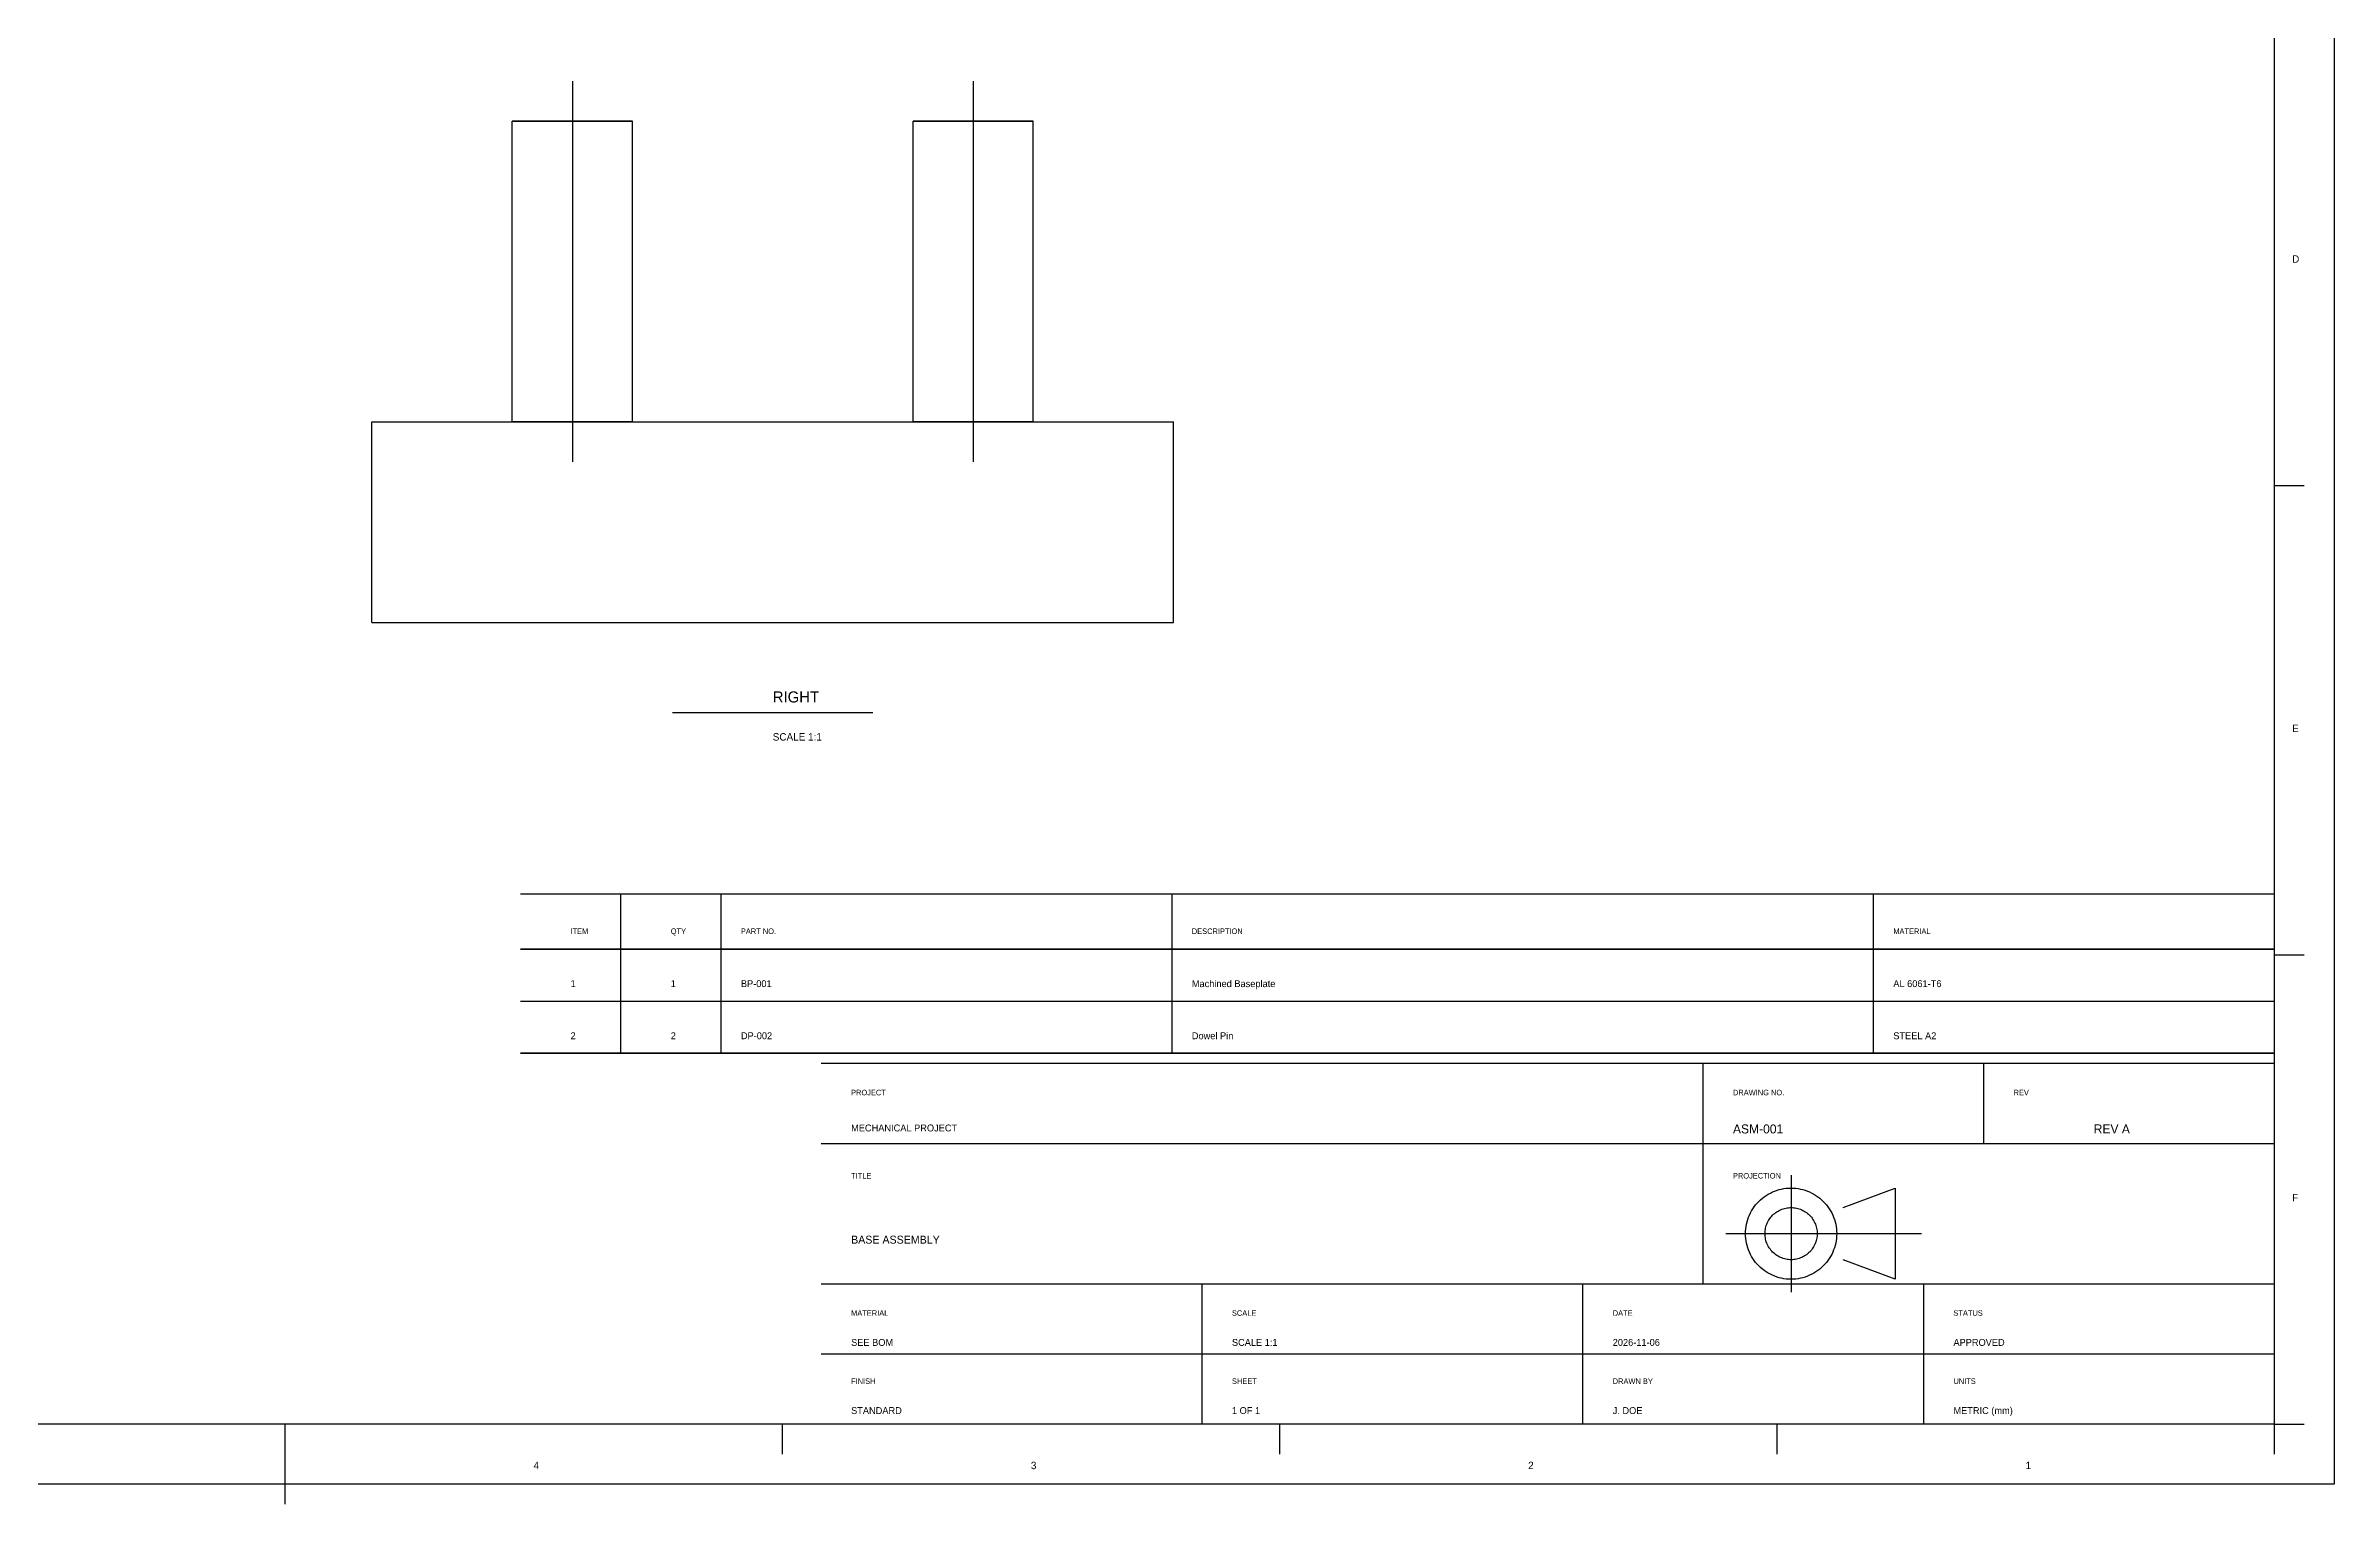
# Model space of a CAD drawing. Header units: metres. Extents: x 0 to 1587, y -826 to 297.
# Drawn here: x 717 to 1580, y -826 to -275 of the extents above; entities that cross this region are included whole.
import ezdxf

# ---------------------------------------------------------------- set-up
doc = ezdxf.new("R2010")
doc.units = ezdxf.units.M
for name, color, linetype in [('ANNOTATIONS', 3, 'CONTINUOUS'), ('BORDER', 7, 'CONTINUOUS'), ('CENTER', 4, 'Continuous'), ('TITLE_BLOCK', 7, 'CONTINUOUS'), ('VISIBLE', 7, 'CONTINUOUS')]:
    doc.layers.add(name, color=color, linetype=linetype)

msp = doc.modelspace()

# ---------------------------------------------------------------- linework, layer by layer
at = {"layer": 'BORDER'}
for p, q in [((1579.84, 289.44), (1579.84, -817.96)), ((1557.17, 266.76), (1557.17, -795.28)), ((1557.17, -441.26), (1568.5, -441.26)), ((953.12, -526.94), (1028.71, -526.94)), ((933.54, -595.35), (933.54, -655.44)), ((971.34, -595.35), (971.34, -655.44)), ((1141.42, -595.35), (1141.42, -655.44)), ((1405.99, -595.35), (1405.99, -655.44)), ((895.75, -616.13), (1557.17, -616.13)), ((1557.17, -618.29), (1568.5, -618.29)), ((895.75, -635.79), (1557.17, -635.79)), ((895.75, -655.44), (1557.17, -655.44)), ((1341.73, -659.22), (1341.73, -742.37)), ((1447.56, -659.22), (1447.56, -689.46)), ((1009.13, -689.46), (1557.17, -689.46)), ((1009.13, -742.37), (1557.17, -742.37)), ((1152.76, -742.37), (1152.76, -795.28)), ((1296.38, -742.37), (1296.38, -795.28)), ((1424.88, -742.37), (1424.88, -795.28)), ((1009.13, -768.83), (1557.17, -768.83)), ((1557.17, -795.28), (56.69, -795.28)), ((806.93, -795.28), (806.93, -806.62)), ((994.47, -795.28), (994.47, -806.62)), ((1182.05, -795.28), (1182.05, -806.62)), ((1369.63, -795.28), (1369.63, -806.62)), ((1557.17, -795.28), (1557.17, -806.62)), ((1557.17, -795.28), (1568.5, -795.28)), ((806.93, -806.62), (806.93, -825.52)), ((1579.84, -817.96), (7.56, -817.96))]:
    msp.add_line(p, q, dxfattribs=at)
at = {"layer": 'CENTER'}
for p, q in [((915.33, -288.83), (915.33, -432.45)), ((1066.51, -288.83), (1066.51, -432.45)), ((1374.99, -701.36), (1374.99, -745.58)), ((1350.43, -723.47), (1424.13, -723.47))]:
    msp.add_line(p, q, dxfattribs=at)
at = {"layer": 'TITLE_BLOCK'}
for p, q in [((895.75, -595.35), (1557.17, -595.35)), ((1557.17, -595.35), (1557.17, -655.44)), ((1557.17, -655.44), (895.75, -655.44)), ((1009.13, -659.22), (1557.17, -659.22)), ((1557.17, -659.22), (1557.17, -795.28)), ((1557.17, -795.28), (1009.13, -795.28))]:
    msp.add_line(p, q, dxfattribs=at)
at = {"layer": 'VISIBLE'}
for p, q in [((893.22, -303.96), (892.65, -303.96)), ((892.65, -303.96), (892.79, -303.96)), ((892.65, -417.34), (892.65, -303.96)), ((892.79, -303.96), (893.22, -303.96)), ((894.9, -303.96), (893.22, -303.96)), ((893.22, -303.96), (893.92, -303.96)), ((893.92, -303.96), (894.9, -303.96)), ((897.6, -303.96), (894.9, -303.96)), ((894.9, -303.96), (896.13, -303.96)), ((896.13, -303.96), (897.6, -303.96)), ((901.19, -303.96), (897.6, -303.96)), ((897.6, -303.96), (899.29, -303.96)), ((899.29, -303.96), (901.19, -303.96)), ((905.49, -303.96), (901.19, -303.96)), ((901.19, -303.96), (903.26, -303.96)), ((903.26, -303.96), (905.49, -303.96)), ((910.28, -303.96), (905.49, -303.96)), ((905.49, -303.96), (907.84, -303.96)), ((907.84, -303.96), (910.28, -303.96)), ((915.33, -303.96), (910.28, -303.96)), ((910.28, -303.96), (912.79, -303.96)), ((912.79, -303.96), (915.33, -303.96)), ((920.37, -303.96), (915.33, -303.96)), ((915.33, -303.96), (917.87, -303.96)), ((917.87, -303.96), (920.37, -303.96)), ((925.17, -303.96), (920.37, -303.96)), ((920.37, -303.96), (922.82, -303.96)), ((922.82, -303.96), (925.17, -303.96)), ((929.47, -303.96), (925.17, -303.96)), ((925.17, -303.96), (927.39, -303.96)), ((927.39, -303.96), (929.47, -303.96)), ((933.06, -303.96), (929.47, -303.96)), ((929.47, -303.96), (931.36, -303.96)), ((931.36, -303.96), (933.06, -303.96)), ((935.76, -303.96), (933.06, -303.96)), ((933.06, -303.96), (934.53, -303.96)), ((934.53, -303.96), (935.76, -303.96)), ((937.44, -303.96), (935.76, -303.96)), ((935.76, -303.96), (936.73, -303.96)), ((936.73, -303.96), (937.44, -303.96)), ((938, -303.96), (937.44, -303.96)), ((937.44, -303.96), (937.86, -303.96)), ((937.86, -303.96), (938, -303.96)), ((938, -417.34), (938, -303.96)), ((1044.4, -303.96), (1043.83, -303.96)), ((1043.83, -303.96), (1043.97, -303.96)), ((1043.83, -417.34), (1043.83, -303.96)), ((1043.97, -303.96), (1044.4, -303.96)), ((1046.08, -303.96), (1044.4, -303.96)), ((1044.4, -303.96), (1045.1, -303.96)), ((1045.1, -303.96), (1046.08, -303.96)), ((1048.78, -303.96), (1046.08, -303.96)), ((1046.08, -303.96), (1047.31, -303.96)), ((1047.31, -303.96), (1048.78, -303.96)), ((1052.37, -303.96), (1048.78, -303.96)), ((1048.78, -303.96), (1050.47, -303.96)), ((1050.47, -303.96), (1052.37, -303.96)), ((1056.67, -303.96), (1052.37, -303.96)), ((1052.37, -303.96), (1054.44, -303.96)), ((1054.44, -303.96), (1056.67, -303.96)), ((1061.46, -303.96), (1056.67, -303.96)), ((1056.67, -303.96), (1059.02, -303.96)), ((1059.02, -303.96), (1061.46, -303.96)), ((1066.51, -303.96), (1061.46, -303.96)), ((1061.46, -303.96), (1063.97, -303.96)), ((1063.97, -303.96), (1066.51, -303.96)), ((1071.55, -303.96), (1066.51, -303.96)), ((1066.51, -303.96), (1069.05, -303.96)), ((1069.05, -303.96), (1071.55, -303.96)), ((1076.35, -303.96), (1071.55, -303.96)), ((1071.55, -303.96), (1074, -303.96)), ((1074, -303.96), (1076.35, -303.96)), ((1080.65, -303.96), (1076.35, -303.96)), ((1076.35, -303.96), (1078.57, -303.96)), ((1078.57, -303.96), (1080.65, -303.96)), ((1084.24, -303.96), (1080.65, -303.96)), ((1080.65, -303.96), (1082.54, -303.96)), ((1082.54, -303.96), (1084.24, -303.96)), ((1086.94, -303.96), (1084.24, -303.96)), ((1084.24, -303.96), (1085.71, -303.96)), ((1085.71, -303.96), (1086.94, -303.96)), ((1088.62, -303.96), (1086.94, -303.96)), ((1086.94, -303.96), (1087.91, -303.96)), ((1087.91, -303.96), (1088.62, -303.96)), ((1089.18, -303.96), (1088.62, -303.96)), ((1088.62, -303.96), (1089.04, -303.96)), ((1089.04, -303.96), (1089.18, -303.96)), ((1089.18, -417.34), (1089.18, -303.96)), ((839.74, -492.93), (839.74, -417.34)), ((839.74, -417.34), (1142.1, -417.34)), ((893.22, -417.34), (892.65, -417.34)), ((892.65, -417.34), (892.79, -417.34)), ((892.79, -417.34), (893.22, -417.34)), ((894.9, -417.34), (893.22, -417.34)), ((893.22, -417.34), (893.92, -417.34)), ((893.92, -417.34), (894.9, -417.34)), ((897.6, -417.34), (894.9, -417.34)), ((894.9, -417.34), (896.13, -417.34)), ((896.13, -417.34), (897.6, -417.34)), ((901.19, -417.34), (897.6, -417.34)), ((897.6, -417.34), (899.29, -417.34)), ((899.29, -417.34), (901.19, -417.34)), ((905.49, -417.34), (901.19, -417.34)), ((901.19, -417.34), (903.26, -417.34)), ((903.26, -417.34), (905.49, -417.34)), ((910.28, -417.34), (905.49, -417.34)), ((905.49, -417.34), (907.84, -417.34)), ((907.84, -417.34), (910.28, -417.34)), ((915.33, -417.34), (910.28, -417.34)), ((910.28, -417.34), (912.79, -417.34)), ((912.79, -417.34), (915.33, -417.34)), ((915.33, -417.34), (917.87, -417.34)), ((920.37, -417.34), (915.33, -417.34)), ((917.87, -417.34), (920.37, -417.34)), ((920.37, -417.34), (922.82, -417.34)), ((925.17, -417.34), (920.37, -417.34)), ((922.82, -417.34), (925.17, -417.34)), ((925.17, -417.34), (927.39, -417.34)), ((929.47, -417.34), (925.17, -417.34)), ((927.39, -417.34), (929.47, -417.34)), ((929.47, -417.34), (931.36, -417.34)), ((933.06, -417.34), (929.47, -417.34)), ((931.36, -417.34), (933.06, -417.34)), ((933.06, -417.34), (934.53, -417.34)), ((935.76, -417.34), (933.06, -417.34)), ((934.53, -417.34), (935.76, -417.34)), ((935.76, -417.34), (936.73, -417.34)), ((937.44, -417.34), (935.76, -417.34)), ((936.73, -417.34), (937.44, -417.34)), ((937.44, -417.34), (937.86, -417.34)), ((938, -417.34), (937.44, -417.34)), ((937.86, -417.34), (938, -417.34)), ((1044.4, -417.34), (1043.83, -417.34)), ((1043.83, -417.34), (1043.97, -417.34)), ((1043.97, -417.34), (1044.4, -417.34)), ((1046.08, -417.34), (1044.4, -417.34)), ((1044.4, -417.34), (1045.1, -417.34)), ((1045.1, -417.34), (1046.08, -417.34)), ((1048.78, -417.34), (1046.08, -417.34)), ((1046.08, -417.34), (1047.31, -417.34)), ((1047.31, -417.34), (1048.78, -417.34)), ((1052.37, -417.34), (1048.78, -417.34)), ((1048.78, -417.34), (1050.47, -417.34)), ((1050.47, -417.34), (1052.37, -417.34)), ((1056.67, -417.34), (1052.37, -417.34)), ((1052.37, -417.34), (1054.44, -417.34)), ((1054.44, -417.34), (1056.67, -417.34)), ((1061.46, -417.34), (1056.67, -417.34)), ((1056.67, -417.34), (1059.02, -417.34)), ((1059.02, -417.34), (1061.46, -417.34)), ((1066.51, -417.34), (1061.46, -417.34)), ((1061.46, -417.34), (1063.97, -417.34)), ((1063.97, -417.34), (1066.51, -417.34)), ((1066.51, -417.34), (1069.05, -417.34)), ((1071.55, -417.34), (1066.51, -417.34)), ((1069.05, -417.34), (1071.55, -417.34)), ((1071.55, -417.34), (1074, -417.34)), ((1076.35, -417.34), (1071.55, -417.34)), ((1074, -417.34), (1076.35, -417.34)), ((1076.35, -417.34), (1078.57, -417.34)), ((1080.65, -417.34), (1076.35, -417.34)), ((1078.57, -417.34), (1080.65, -417.34)), ((1080.65, -417.34), (1082.54, -417.34)), ((1084.24, -417.34), (1080.65, -417.34)), ((1082.54, -417.34), (1084.24, -417.34)), ((1084.24, -417.34), (1085.71, -417.34)), ((1086.94, -417.34), (1084.24, -417.34)), ((1085.71, -417.34), (1086.94, -417.34)), ((1086.94, -417.34), (1087.91, -417.34)), ((1088.62, -417.34), (1086.94, -417.34)), ((1087.91, -417.34), (1088.62, -417.34)), ((1088.62, -417.34), (1089.04, -417.34)), ((1089.18, -417.34), (1088.62, -417.34)), ((1089.04, -417.34), (1089.18, -417.34)), ((1142.1, -492.93), (1142.1, -417.34)), ((839.74, -492.93), (1142.1, -492.93)), ((895.75, -595.35), (1557.17, -595.35)), ((1557.17, -595.35), (1557.17, -616.13)), ((1557.17, -616.13), (895.75, -616.13)), ((895.75, -635.79), (1557.17, -635.79)), ((1557.17, -635.79), (1557.17, -655.44)), ((1557.17, -655.44), (895.75, -655.44)), ((1368, -707.76), (1368.83, -707.42)), ((1368.83, -707.42), (1369.68, -707.12)), ((1369.68, -707.12), (1370.54, -706.86)), ((1370.54, -706.86), (1371.42, -706.65)), ((1371.42, -706.65), (1372.3, -706.49)), ((1372.3, -706.49), (1373.19, -706.37)), ((1373.19, -706.37), (1374.09, -706.3)), ((1374.09, -706.3), (1374.99, -706.28)), ((1374.99, -706.28), (1375.9, -706.3)), ((1375.9, -706.3), (1376.8, -706.37)), ((1376.8, -706.37), (1377.69, -706.49)), ((1377.69, -706.49), (1378.57, -706.65)), ((1378.57, -706.65), (1379.44, -706.86)), ((1379.44, -706.86), (1380.3, -707.12)), ((1380.3, -707.12), (1381.15, -707.42)), ((1381.15, -707.42), (1381.98, -707.76)), ((1394.65, -713.65), (1414.3, -706.28)), ((1414.3, -706.28), (1414.3, -740.67)), ((1359.28, -716.48), (1359.67, -715.67)), ((1359.67, -715.67), (1360.1, -714.87)), ((1360.1, -714.87), (1360.57, -714.1)), ((1360.57, -714.1), (1361.08, -713.36)), ((1361.08, -713.36), (1361.63, -712.65)), ((1361.63, -712.65), (1362.21, -711.96)), ((1362.21, -711.96), (1362.83, -711.31)), ((1362.83, -711.31), (1363.48, -710.69)), ((1363.48, -710.69), (1364.17, -710.11)), ((1364.17, -710.11), (1364.88, -709.56)), ((1364.88, -709.56), (1365.62, -709.05)), ((1365.62, -709.05), (1366.39, -708.58)), ((1366.39, -708.58), (1367.19, -708.15)), ((1367.19, -708.15), (1368, -707.76)), ((1368.04, -716.52), (1368.42, -716.17)), ((1368.42, -716.17), (1368.81, -715.84)), ((1368.81, -715.84), (1369.21, -715.52)), ((1369.21, -715.52), (1369.64, -715.23)), ((1369.64, -715.23), (1370.08, -714.96)), ((1370.08, -714.96), (1370.53, -714.72)), ((1370.53, -714.72), (1371, -714.49)), ((1371, -714.49), (1371.47, -714.3)), ((1371.47, -714.3), (1371.96, -714.13)), ((1371.96, -714.13), (1372.45, -713.98)), ((1372.45, -713.98), (1372.95, -713.86)), ((1372.95, -713.86), (1373.45, -713.77)), ((1373.45, -713.77), (1373.96, -713.7)), ((1373.96, -713.7), (1374.48, -713.66)), ((1374.48, -713.66), (1374.99, -713.65)), ((1374.99, -713.65), (1375.51, -713.66)), ((1375.51, -713.66), (1376.02, -713.7)), ((1376.02, -713.7), (1376.53, -713.77)), ((1376.53, -713.77), (1377.04, -713.86)), ((1377.04, -713.86), (1377.54, -713.98)), ((1377.54, -713.98), (1378.03, -714.13)), ((1378.03, -714.13), (1378.51, -714.3)), ((1378.51, -714.3), (1378.99, -714.49)), ((1378.99, -714.49), (1379.45, -714.72)), ((1379.45, -714.72), (1379.91, -714.96)), ((1379.91, -714.96), (1380.35, -715.23)), ((1380.35, -715.23), (1380.77, -715.52)), ((1380.77, -715.52), (1381.18, -715.84)), ((1381.18, -715.84), (1381.57, -716.17)), ((1381.57, -716.17), (1381.94, -716.52)), ((1381.98, -707.76), (1382.8, -708.15)), ((1382.8, -708.15), (1383.59, -708.58)), ((1383.59, -708.58), (1384.36, -709.05)), ((1384.36, -709.05), (1385.1, -709.56)), ((1385.1, -709.56), (1385.82, -710.11)), ((1385.82, -710.11), (1386.5, -710.69)), ((1386.5, -710.69), (1387.15, -711.31)), ((1387.15, -711.31), (1387.77, -711.96)), ((1387.77, -711.96), (1388.35, -712.65)), ((1388.35, -712.65), (1388.9, -713.36)), ((1388.9, -713.36), (1389.41, -714.1)), ((1389.41, -714.1), (1389.89, -714.87)), ((1389.89, -714.87), (1390.32, -715.67)), ((1390.32, -715.67), (1390.7, -716.48)), ((1357.8, -723.47), (1357.82, -722.57)), ((1357.82, -724.38), (1357.8, -723.47)), ((1357.82, -722.57), (1357.89, -721.67)), ((1357.89, -725.28), (1357.82, -724.38)), ((1357.89, -721.67), (1358.01, -720.78)), ((1358.01, -720.78), (1358.17, -719.9)), ((1358.17, -719.9), (1358.38, -719.02)), ((1358.38, -719.02), (1358.64, -718.16)), ((1358.64, -718.16), (1358.94, -717.31)), ((1358.94, -717.31), (1359.28, -716.48)), ((1365.17, -723.47), (1365.18, -722.96)), ((1365.18, -723.99), (1365.17, -723.47)), ((1365.18, -722.96), (1365.22, -722.44)), ((1365.22, -724.5), (1365.18, -723.99)), ((1365.22, -722.44), (1365.29, -721.93)), ((1365.29, -725.01), (1365.22, -724.5)), ((1365.29, -721.93), (1365.38, -721.43)), ((1365.38, -725.52), (1365.29, -725.01)), ((1365.38, -721.43), (1365.5, -720.93)), ((1365.5, -720.93), (1365.65, -720.44)), ((1365.65, -720.44), (1365.82, -719.95)), ((1365.82, -719.95), (1366.01, -719.48)), ((1366.01, -719.48), (1366.24, -719.01)), ((1366.24, -719.01), (1366.48, -718.56)), ((1366.48, -718.56), (1366.75, -718.12)), ((1366.75, -718.12), (1367.04, -717.69)), ((1367.04, -717.69), (1367.36, -717.29)), ((1367.36, -717.29), (1367.69, -716.9)), ((1367.69, -716.9), (1368.04, -716.52)), ((1381.94, -716.52), (1382.29, -716.9)), ((1382.29, -716.9), (1382.63, -717.29)), ((1382.63, -717.29), (1382.94, -717.69)), ((1382.94, -717.69), (1383.23, -718.12)), ((1383.23, -718.12), (1383.5, -718.56)), ((1383.5, -718.56), (1383.75, -719.01)), ((1383.75, -719.01), (1383.97, -719.48)), ((1383.97, -719.48), (1384.17, -719.95)), ((1384.17, -719.95), (1384.34, -720.44)), ((1384.34, -720.44), (1384.48, -720.93)), ((1384.48, -720.93), (1384.6, -721.43)), ((1384.6, -721.43), (1384.7, -721.93)), ((1384.7, -725.01), (1384.6, -725.52)), ((1384.7, -721.93), (1384.77, -722.44)), ((1384.77, -724.5), (1384.7, -725.01)), ((1384.77, -722.44), (1384.81, -722.96)), ((1384.81, -723.99), (1384.77, -724.5)), ((1384.81, -722.96), (1384.82, -723.47)), ((1384.82, -723.47), (1384.81, -723.99)), ((1390.7, -716.48), (1391.05, -717.31)), ((1391.05, -717.31), (1391.35, -718.16)), ((1391.35, -718.16), (1391.6, -719.02)), ((1391.6, -719.02), (1391.81, -719.9)), ((1391.81, -719.9), (1391.98, -720.78)), ((1391.98, -720.78), (1392.1, -721.67)), ((1392.1, -721.67), (1392.17, -722.57)), ((1392.17, -724.38), (1392.1, -725.28)), ((1392.17, -722.57), (1392.19, -723.47)), ((1392.19, -723.47), (1392.17, -724.38)), ((1358.01, -726.17), (1357.89, -725.28)), ((1358.17, -727.05), (1358.01, -726.17)), ((1358.38, -727.92), (1358.17, -727.05)), ((1358.64, -728.78), (1358.38, -727.92)), ((1358.94, -729.63), (1358.64, -728.78)), ((1359.28, -730.46), (1358.94, -729.63)), ((1359.67, -731.28), (1359.28, -730.46)), ((1360.1, -732.07), (1359.67, -731.28)), ((1360.57, -732.84), (1360.1, -732.07)), ((1361.08, -733.58), (1360.57, -732.84)), ((1361.63, -734.3), (1361.08, -733.58)), ((1365.5, -726.02), (1365.38, -725.52)), ((1365.65, -726.51), (1365.5, -726.02)), ((1365.82, -726.99), (1365.65, -726.51)), ((1366.01, -727.47), (1365.82, -726.99)), ((1366.24, -727.93), (1366.01, -727.47)), ((1366.48, -728.39), (1366.24, -727.93)), ((1366.75, -728.83), (1366.48, -728.39)), ((1367.04, -729.25), (1366.75, -728.83)), ((1367.36, -729.66), (1367.04, -729.25)), ((1367.69, -730.05), (1367.36, -729.66)), ((1368.04, -730.42), (1367.69, -730.05)), ((1368.42, -730.77), (1368.04, -730.42)), ((1368.81, -731.11), (1368.42, -730.77)), ((1369.21, -731.42), (1368.81, -731.11)), ((1369.64, -731.71), (1369.21, -731.42)), ((1370.08, -731.98), (1369.64, -731.71)), ((1370.53, -732.23), (1370.08, -731.98)), ((1371, -732.45), (1370.53, -732.23)), ((1371.47, -732.65), (1371, -732.45)), ((1371.96, -732.82), (1371.47, -732.65)), ((1372.45, -732.96), (1371.96, -732.82)), ((1372.95, -733.08), (1372.45, -732.96)), ((1373.45, -733.18), (1372.95, -733.08)), ((1373.96, -733.25), (1373.45, -733.18)), ((1374.48, -733.29), (1373.96, -733.25)), ((1374.99, -733.3), (1374.48, -733.29)), ((1375.51, -733.29), (1374.99, -733.3)), ((1376.02, -733.25), (1375.51, -733.29)), ((1376.53, -733.18), (1376.02, -733.25)), ((1377.04, -733.08), (1376.53, -733.18)), ((1377.54, -732.96), (1377.04, -733.08)), ((1378.03, -732.82), (1377.54, -732.96)), ((1378.51, -732.65), (1378.03, -732.82)), ((1378.99, -732.45), (1378.51, -732.65)), ((1379.45, -732.23), (1378.99, -732.45)), ((1379.91, -731.98), (1379.45, -732.23)), ((1380.35, -731.71), (1379.91, -731.98)), ((1380.77, -731.42), (1380.35, -731.71)), ((1381.18, -731.11), (1380.77, -731.42)), ((1381.57, -730.77), (1381.18, -731.11)), ((1381.94, -730.42), (1381.57, -730.77)), ((1382.29, -730.05), (1381.94, -730.42)), ((1382.63, -729.66), (1382.29, -730.05)), ((1382.94, -729.25), (1382.63, -729.66)), ((1383.23, -728.83), (1382.94, -729.25)), ((1383.5, -728.39), (1383.23, -728.83)), ((1383.75, -727.93), (1383.5, -728.39)), ((1383.97, -727.47), (1383.75, -727.93)), ((1384.17, -726.99), (1383.97, -727.47)), ((1384.34, -726.51), (1384.17, -726.99)), ((1384.48, -726.02), (1384.34, -726.51)), ((1384.6, -725.52), (1384.48, -726.02)), ((1388.9, -733.58), (1388.35, -734.3)), ((1389.41, -732.84), (1388.9, -733.58)), ((1389.89, -732.07), (1389.41, -732.84)), ((1390.32, -731.28), (1389.89, -732.07)), ((1390.7, -730.46), (1390.32, -731.28)), ((1391.05, -729.63), (1390.7, -730.46)), ((1391.35, -728.78), (1391.05, -729.63)), ((1391.6, -727.92), (1391.35, -728.78)), ((1391.81, -727.05), (1391.6, -727.92)), ((1391.98, -726.17), (1391.81, -727.05)), ((1392.1, -725.28), (1391.98, -726.17)), ((1414.3, -740.67), (1394.65, -733.3)), ((1362.21, -734.98), (1361.63, -734.3)), ((1362.83, -735.63), (1362.21, -734.98)), ((1363.48, -736.25), (1362.83, -735.63)), ((1364.17, -736.83), (1363.48, -736.25)), ((1364.88, -737.38), (1364.17, -736.83)), ((1365.62, -737.89), (1364.88, -737.38)), ((1366.39, -738.37), (1365.62, -737.89)), ((1367.19, -738.8), (1366.39, -738.37)), ((1368, -739.19), (1367.19, -738.8)), ((1368.83, -739.53), (1368, -739.19)), ((1369.68, -739.83), (1368.83, -739.53)), ((1370.54, -740.08), (1369.68, -739.83)), ((1371.42, -740.29), (1370.54, -740.08)), ((1372.3, -740.46), (1371.42, -740.29)), ((1373.19, -740.58), (1372.3, -740.46)), ((1374.09, -740.65), (1373.19, -740.58)), ((1374.99, -740.67), (1374.09, -740.65)), ((1375.9, -740.65), (1374.99, -740.67)), ((1376.8, -740.58), (1375.9, -740.65)), ((1377.69, -740.46), (1376.8, -740.58)), ((1378.57, -740.29), (1377.69, -740.46)), ((1379.44, -740.08), (1378.57, -740.29)), ((1380.3, -739.83), (1379.44, -740.08)), ((1381.15, -739.53), (1380.3, -739.83)), ((1381.98, -739.19), (1381.15, -739.53)), ((1382.8, -738.8), (1381.98, -739.19)), ((1383.59, -738.37), (1382.8, -738.8)), ((1384.36, -737.89), (1383.59, -738.37)), ((1385.1, -737.38), (1384.36, -737.89)), ((1385.82, -736.83), (1385.1, -737.38)), ((1386.5, -736.25), (1385.82, -736.83)), ((1387.15, -735.63), (1386.5, -736.25)), ((1387.77, -734.98), (1387.15, -735.63)), ((1388.35, -734.3), (1387.77, -734.98))]:
    msp.add_line(p, q, dxfattribs=at)

# ---------------------------------------------------------------- texts
at = {"layer": 'ANNOTATIONS'}
for s, height, p in [('RIGHT', 4.2, (990.92, -523.16)), ('SCALE 1:1', 2.8, (990.92, -537.52))]:
    msp.add_text(s, height=height, dxfattribs=at).set_placement(p)
at = {"layer": 'BORDER'}
for s, p in [('D', (1563.97, -357.31)), ('E', (1563.97, -534.31)), ('F', (1563.97, -711.3)), ('4', (900.7, -812.29)), ('3', (1088.28, -812.29)), ('2', (1275.82, -812.29)), ('1', (1463.4, -812.29))]:
    msp.add_text(s, height=2.8, dxfattribs=at).set_placement(p)
at = {"layer": 'TITLE_BLOCK'}
for s, height, p in [('ITEM', 2.1, (914.65, -610.47)), ('QTY', 2.1, (952.44, -610.47)), ('PART NO.', 2.1, (978.9, -610.47)), ('DESCRIPTION', 2.1, (1148.98, -610.47)), ('MATERIAL', 2.1, (1413.54, -610.47)), ('1', 2.6, (914.65, -630.5)), ('1', 2.6, (952.44, -630.5)), ('BP-001', 2.6, (978.9, -630.5)), ('Machined Baseplate', 2.6, (1148.98, -630.5)), ('AL 6061-T6', 2.6, (1413.54, -630.5)), ('2', 2.6, (914.65, -650.15)), ('2', 2.6, (952.44, -650.15)), ('DP-002', 2.6, (978.9, -650.15)), ('Dowel Pin', 2.6, (1148.98, -650.15)), ('STEEL A2', 2.6, (1413.54, -650.15)), ('PROJECT', 2.1, (1020.47, -671.32)), ('DRAWING NO.', 2.1, (1353.07, -671.32)), ('REV', 2.1, (1458.9, -671.32)), ('MECHANICAL PROJECT', 2.6, (1020.47, -684.92)), ('ASM-001', 3.4, (1353.07, -685.68)), ('REV A', 3.4, (1489.13, -685.68)), ('TITLE', 2.1, (1020.47, -702.69)), ('PROJECTION', 2.1, (1353.07, -702.69)), ('BASE ASSEMBLY', 3, (1020.47, -727.25)), ('MATERIAL', 2.1, (1020.47, -754.47)), ('SCALE', 2.1, (1164.1, -754.47)), ('DATE', 2.1, (1307.72, -754.47)), ('STATUS', 2.1, (1436.22, -754.47)), ('SEE BOM', 2.6, (1020.47, -765.8)), ('SCALE 1:1', 2.6, (1164.1, -765.8)), ('2026-11-06', 2.6, (1307.72, -765.8)), ('APPROVED', 2.6, (1436.22, -765.8)), ('FINISH', 2.1, (1020.47, -780.17)), ('SHEET', 2.1, (1164.1, -780.17)), ('DRAWN BY', 2.1, (1307.72, -780.17)), ('UNITS', 2.1, (1436.22, -780.17)), ('STANDARD', 2.6, (1020.47, -791.5)), ('1 OF 1', 2.6, (1164.1, -791.5)), ('J. DOE', 2.6, (1307.72, -791.5)), ('METRIC (mm)', 2.6, (1436.22, -791.5))]:
    msp.add_text(s, height=height, dxfattribs=at).set_placement(p)

doc.saveas('drawing.dxf')
